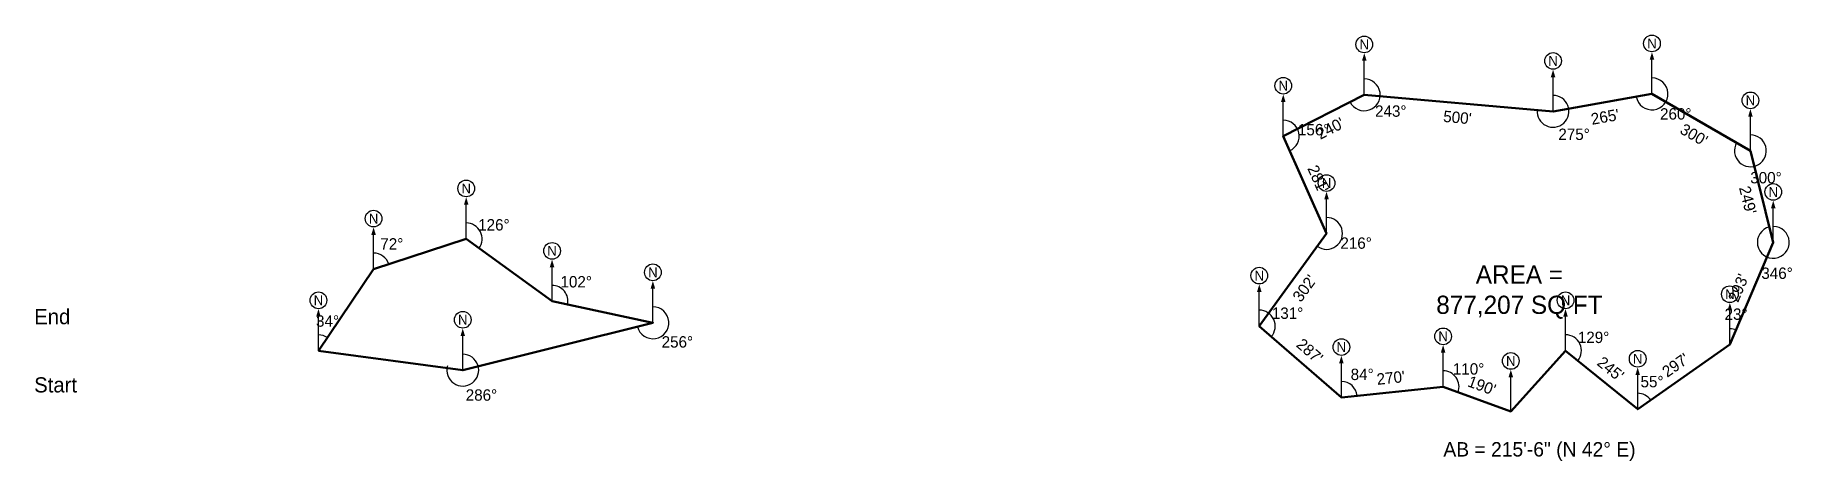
# Model space of a CAD drawing. Header units: feet. Extents: x -48456 to 7167, y -3485 to 9990.
import ezdxf
from ezdxf.enums import TextEntityAlignment as Align

# ---------------------------------------------------------------- set-up
doc = ezdxf.new("R2010")
doc.units = ezdxf.units.FT
doc.header["$MEASUREMENT"] = 0
for name, color, linetype in [('DIM-ANG', 6, 'Continuous'), ('DIM-LIN', 1, 'Continuous'), ('NORTH', 5, 'Continuous'), ('TEXT', 3, 'Continuous')]:
    doc.layers.add(name, color=color, linetype=linetype)
doc.layers.add('TRAVERSE', color=7, linetype='Continuous', lineweight=50)

# ---------------------------------------------------------------- blocks, each defined once
blk = doc.blocks.new('NARROW')
blk.add_line((0, 0), (0, 1080))
blk.add_lwpolyline([(0, 1080, 144, 0, 0), (0, 1320, 0, 0, 0)], format="xyseb")
blk.add_circle((0, 1596), 264)
blk.add_text('N', height=312).set_placement((0, 1596), align=Align.MIDDLE_CENTER)

msp = doc.modelspace()

# ---------------------------------------------------------------- linework, layer by layer
at = {"layer": 'DIM-ANG'}
for centre, start in [((-6371, 8100), -153), ((2738, 8130), -170), ((-394, 7578), -185), ((-8937, 6793), -66), ((5855, 6330), -210), ((-34807, 3540), -36), ((-7566, 3713), -126), ((6578, 3431), -256), ((-37740, 2587), 18), ((-32089, 1565), -12), ((-28896, 886), -166), ((-9696, 781), -41), ((5204, 194), 67), ((-39485, 0), 56), ((0, 0), -39), ((-34916, -615), -196), ((-7097, -1479), 6), ((-3875, -1140), -20), ((2285, -1850), 35)]:
    msp.add_arc(centre, 504, start, 90, dxfattribs=at)
at = {"layer": 'TRAVERSE'}
for points in [[(0, 0), (2285, -1850), (5204, 194), (6578, 3431), (5855, 6330), (2738, 8130), (-394, 7578), (-6371, 8100), (-8937, 6793), (-7566, 3713), (-9696, 781), (-7097, -1479), (-3875, -1140), (-1732, -1920)], [(-39485, 0), (-37740, 2587), (-34807, 3540), (-32089, 1565), (-28896, 886), (-34916, -615)]]:
    msp.add_lwpolyline(points, close=True, dxfattribs=at)

# ---------------------------------------------------------------- block references
at = {"layer": 'NORTH'}
for p in [(-6371, 8100), (2738, 8130), (-394, 7578), (-8937, 6793), (5855, 6330), (-7566, 3713), (-34807, 3540), (6578, 3431), (-37740, 2587), (-32089, 1565), (-28896, 886), (-9696, 781), (-39485, 0), (0, 0), (5204, 194), (-34916, -615), (-3875, -1140), (-7097, -1479), (2285, -1850), (-1732, -1920)]:
    msp.add_blockref('NARROW', p, dxfattribs=at)

# ---------------------------------------------------------------- texts
at = {"layer": 'DIM-ANG'}
for s, p in [('243%%d', (-5532, 7586)), ('260%%d', (3491, 7497)), ('156%%d', (-7975, 6998)), ('275%%d', (271, 6852)), ('300%%d', (6347, 5478)), ('126%%d', (-33930, 3986)), ('72%%d', (-37162, 3383)), ('216%%d', (-6630, 3408)), ('102%%d', (-31324, 2184)), ('346%%d', (6698, 2454)), ('34%%d', (-39197, 941)), ('131%%d', (-8801, 1189)), ('23%%d', (5400, 1158)), ('129%%d', (888, 424)), ('256%%d', (-28121, 280)), ('110%%d', (-3069, -576)), ('84%%d', (-6438, -748)), ('55%%d', (2739, -977)), ('286%%d', (-34324, -1401))]:
    msp.add_text(s, height=360, dxfattribs=at).set_placement(p, align=Align.MIDDLE_CENTER)
at = {"layer": 'DIM-LIN'}
for s, rotation, p in [("240'", 27, (-7447, 7040)), ("500'", 355, (-3422, 7385)), ("265'", 10, (1251, 7405)), ("300'", 330, (4068, 6835)), ("281'", -66, (-7835, 5438)), ("249'", 284, (5774, 4770)), ("302'", 54, (-8262, 1979)), ("293'", 67, (5471, 1990)), ("287'", -41, (-8097, -5)), ("245'", -39, (1429, -571)), ("297'", 35, (3483, -455)), ("270'", 6, (-5533, -856)), ("190'", -20, (-2647, -1102))]:
    msp.add_text(s, height=360, rotation=rotation, dxfattribs=at).set_placement(p, align=Align.MIDDLE_CENTER)
at = {"layer": 'TEXT'}
for s, height, p in [('End', 480, (-48485, 1080)), ('Start', 480, (-48485, -1080)), ('AB = 215\'-6" (N 42%%d E)', 456, (-3866, -3120))]:
    msp.add_text(s, height=height, dxfattribs=at).set_placement(p, align=Align.MIDDLE_LEFT)
at = {"layer": 'TEXT', "insert": (-1460, 1856), "char_height": 576, "attachment_point": 5}
msp.add_mtext('AREA =\\P877,207 SQ FT', dxfattribs=at)

doc.saveas('drawing.dxf')
